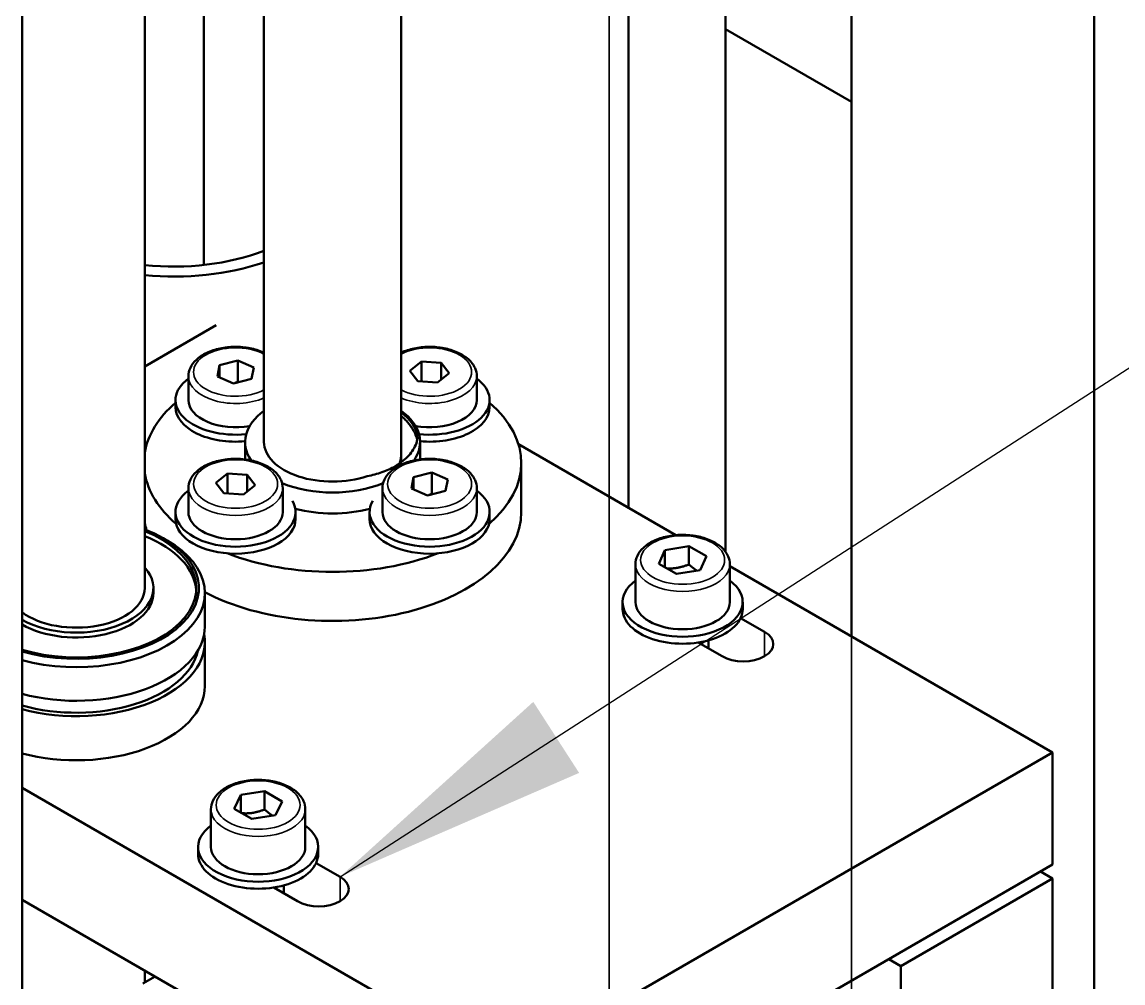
# Model space of a CAD drawing. Header units: millimetres. Extents: x -1328 to 2520, y -765 to 1782.
# Drawn here: x 1694.2 to 1758.4, y 684.6 to 740.7 of the extents above; entities that cross this region are included whole.
import ezdxf

# ---------------------------------------------------------------- set-up
doc = ezdxf.new("R2010")
doc.units = ezdxf.units.MM
doc.header["$LTSCALE"] = 6
for name, color, linetype, lineweight in [('Reference (ISO)', 7, 'Continuous', 35), ('Symbol (ISO)', 7, 'Continuous', 25), ('Visible (ISO)', 7, 'Continuous', 50), ('Visible Narrow (ISO)', 7, 'Continuous', 35)]:
    doc.layers.add(name, color=color, linetype=linetype, lineweight=lineweight)
doc.styles.add('Note Text (ISO)', font='tahoma.ttf')
doc.dimstyles.new('Default - Method 1b (ISO)$7', dxfattribs={"dimscale": 6, "dimtxt": 3.5, "dimasz": 2.5, "dimexe": 3.175, "dimexo": 0, "dimgap": 0.762, "dimtad": 1, "dimtoh": 1, "dimrnd": 1e-08, "dimtxsty": 'Note Text (ISO)', "dimcen": 0.09, "dimdle": 10, "dimclrd": 256, "dimclre": 256, "dimclrt": 256, "dimazin": 2, "dimtfac": 1, "dimtmove": 0, "dimatfit": 3, "dimfxl": 1, "dimtolj": 1, "dimlwd": -1, "dimlwe": -1, "dimarcsym": 0})

msp = doc.modelspace()

# ---------------------------------------------------------------- linework, layer by layer
at = {"layer": 'Reference (ISO)'}
for p, q in [((1756.744, 853.77), (1756.744, 576.161)), ((1742.602, 584.326), (1742.602, 845.605)), ((1728.46, 837.44), (1728.46, 649.645))]:
    msp.add_line(p, q, dxfattribs=at)
at = {"layer": 'Visible (ISO)'}
for p, q in [((1756.744, 855.403), (1756.744, 634.783)), ((1742.602, 704.844), (1742.602, 771.059)), ((1735.246, 766.812), (1735.246, 709.793)), ((1729.589, 763.546), (1729.589, 712.357)), ((1704.841, 726.518), (1704.841, 749.257)), ((1701.394, 707.674), (1701.394, 747.267)), ((1708.342, 716.191), (1708.342, 747.325)), ((1716.342, 715.008), (1716.342, 747.325)), ((1694.234, 745.991), (1694.234, 628.416)), ((1735.246, 740.277), (1742.602, 736.031)), ((1705.555, 723), (1701.394, 720.598)), ((1705.753, 720.666), (1706.809, 720.936)), ((1706.809, 720.936), (1707.742, 720.542)), ((1706.809, 719.711), (1706.809, 720.936)), ((1716.851, 720.345), (1717.532, 720.883)), ((1717.532, 720.883), (1718.68, 720.811)), ((1717.532, 719.721), (1717.532, 720.883)), ((1705.629, 720.004), (1705.753, 720.666)), ((1705.753, 719.951), (1705.753, 720.666)), ((1707.742, 720.542), (1707.618, 719.88)), ((1717.318, 719.735), (1716.851, 720.345)), ((1718.68, 720.811), (1719.147, 720.201)), ((1718.68, 719.833), (1718.68, 720.811)), ((1703.935, 720.028), (1703.935, 718.64)), ((1706.561, 719.61), (1705.629, 720.004)), ((1707.618, 719.88), (1706.561, 719.61)), ((1718.466, 719.663), (1717.318, 719.735)), ((1719.147, 720.201), (1718.466, 719.663)), ((1720.749, 720.028), (1720.749, 718.64)), ((1703.185, 718.232), (1703.185, 718.64)), ((1721.499, 718.232), (1721.499, 718.64)), ((1707.242, 715.176), (1707.242, 716.191)), ((1717.442, 715.176), (1717.442, 716.191)), ((1732.355, 710.76), (1723.178, 716.058)), ((1723.342, 712.108), (1723.342, 714.966)), ((1705.537, 713.813), (1706.219, 714.351)), ((1706.004, 713.203), (1705.537, 713.813)), ((1706.219, 714.351), (1707.367, 714.279)), ((1706.219, 713.189), (1706.219, 714.351)), ((1707.367, 714.279), (1707.833, 713.669)), ((1707.367, 714.279), (1707.367, 713.301)), ((1716.943, 713.472), (1717.067, 714.134)), ((1717.067, 714.134), (1718.123, 714.404)), ((1717.067, 714.134), (1717.067, 713.419)), ((1718.123, 714.404), (1719.055, 714.01)), ((1718.123, 713.179), (1718.123, 714.404)), ((1719.055, 714.01), (1718.931, 713.348)), ((1703.935, 713.496), (1703.935, 712.108)), ((1707.152, 713.131), (1706.004, 713.203)), ((1707.833, 713.669), (1707.152, 713.131)), ((1709.435, 713.496), (1709.435, 712.108)), ((1715.249, 713.496), (1715.249, 712.108)), ((1717.875, 713.078), (1716.943, 713.472)), ((1718.931, 713.348), (1717.875, 713.078)), ((1720.749, 713.496), (1720.749, 712.108)), ((1703.185, 711.7), (1703.185, 712.108)), ((1710.185, 711.7), (1710.185, 712.108)), ((1714.499, 711.7), (1714.499, 712.108)), ((1721.499, 711.7), (1721.499, 712.108)), ((1702.45, 710.593), (1702.698, 710.45)), ((1731.721, 709.892), (1733.113, 710.114)), ((1733.113, 710.114), (1734.141, 709.529)), ((1733.113, 709.052), (1733.113, 710.114)), ((1731.358, 709.086), (1731.721, 709.892)), ((1731.721, 708.879), (1731.721, 709.892)), ((1734.141, 709.529), (1733.778, 708.722)), ((1730, 709.062), (1730, 706.858)), ((1732.386, 708.501), (1731.358, 709.086)), ((1733.778, 708.722), (1732.386, 708.501)), ((1735.5, 709.062), (1735.5, 706.858)), ((1754.316, 698.08), (1735.5, 708.944)), ((1701.894, 707.674), (1701.894, 707.389)), ((1704.894, 707.389), (1704.894, 705.429)), ((1729.25, 706.858), (1729.25, 706.45)), ((1736.25, 706.858), (1736.25, 706.45)), ((1736.13, 705.927), (1737.523, 705.123)), ((1704.894, 704.531), (1704.894, 701.959)), ((1735.048, 703.694), (1733.655, 704.498)), ((1734.25, 704.624), (1734.25, 704.155)), ((1722.497, 679.709), (1754.316, 698.08)), ((1754.316, 691.548), (1754.316, 698.08)), ((1694.234, 696.027), (1722.497, 679.709)), ((1706.983, 695.609), (1708.378, 695.823)), ((1708.378, 695.823), (1709.396, 695.232)), ((1708.378, 694.762), (1708.378, 695.823)), ((1706.606, 694.805), (1706.983, 695.609)), ((1706.983, 694.586), (1706.983, 695.609)), ((1709.396, 695.232), (1709.019, 694.428)), ((1705.251, 694.774), (1705.251, 692.569)), ((1707.624, 694.214), (1706.606, 694.805)), ((1710.751, 694.774), (1710.751, 692.569)), ((1709.019, 694.428), (1707.624, 694.214)), ((1704.501, 692.569), (1704.501, 692.161)), ((1711.501, 692.569), (1711.501, 692.161)), ((1711.382, 691.638), (1712.774, 690.834)), ((1722.497, 673.177), (1754.316, 691.548)), ((1745.478, 685.629), (1754.316, 690.732)), ((1754.316, 690.732), (1753.609, 691.14)), ((1754.316, 684.2), (1754.316, 690.732)), ((1710.299, 689.405), (1708.907, 690.209)), ((1709.501, 690.335), (1709.501, 689.866)), ((1694.234, 689.495), (1722.497, 673.177)), ((1744.77, 686.037), (1745.478, 685.629)), ((1745.478, 685.629), (1745.478, 679.097)), ((1701.99, 685.016), (1701.283, 684.608)), ((1701.394, 684.672), (1701.394, 685.361))]:
    msp.add_line(p, q, dxfattribs=at)
for centre, major_axis, start_param, end_param in [((1703.073, 731.907), (-9.5, 0), 1.393158, 2.158742), ((1703.073, 731.907), (10.5, 0), 4.551823, 5.2381), ((1706.685, 718.64), (-3.5, 0), 5.616239, 8.031966), ((1717.999, 718.64), (3.5, 0), 4.534404, 6.950132), ((1712.342, 714.966), (-11, 0), 5.695888, 6.185825), ((1706.685, 718.64), (-2.75, 0), 0, 1.873682), ((1717.999, 718.64), (2.75, 0), 4.409503, 6.283185), ((1712.342, 714.966), (11, 0), 5.690261, 6.870483), ((1706.685, 718.232), (-3.5, 0), 0, 1.730759), ((1712.342, 716.191), (-5.1, 0), 5.613978, 6.656319), ((1712.342, 716.191), (5.1, 0), 5.910052, 6.952393), ((1712.342, 716.191), (5, 0), 0.11002, 0.643501), ((1717.999, 718.232), (3.5, 0), 4.552426, 6.283185), ((1712.342, 716.191), (-4, 0), 0, 2.099067), ((1712.342, 714.966), (-11, 0), 0.097361, 0.592925), ((1712.342, 716.191), (5.1, 0), 4.096794, 5.327984), ((1706.685, 712.108), (3.5, 0), 2.474646, 6.611046), ((1717.999, 712.108), (3.5, 0), 2.813732, 6.950132), ((1706.685, 712.108), (2.75, 0), 3.141593, 6.283185), ((1712.342, 712.108), (11, 0), 3.968546, 6.283185), ((1712.342, 714.966), (5.1, 0), 4.272234, 5.152544), ((1717.999, 712.108), (2.75, 0), 3.141593, 6.283185), ((1712.342, 712.108), (-11, 0), 0.097361, 0.166374), ((1706.685, 711.7), (3.5, 0), 3.141593, 6.283185), ((1717.999, 711.7), (3.5, 0), 3.141593, 6.283185), ((1697.394, 707.674), (7.15, 0), 4.254589, 7.260271), ((1697.394, 707.674), (7, 0), 4.244003, 7.245736), ((1697.394, 707.389), (7, 0), 0.035363, 0.962551), ((1697.394, 707.389), (7.5, 0), 4.277455, 7.068583), ((1712.342, 714.966), (11, 0), 4.119464, 5.305314), ((1697.394, 707.674), (4.5, 0), 3.933835, 6.759068), ((1732.75, 706.858), (-3.5, 0), 5.616239, 10.091724), ((1697.394, 707.674), (4, 0), 3.801528, 6.283185), ((1697.394, 707.389), (4.5, 0), 3.933835, 6.283185), ((1732.75, 706.858), (2.75, 0), 3.141593, 6.283185), ((1732.75, 706.45), (-3.5, 0), 0, 3.141593), ((1697.394, 705.429), (7.5, 0), 4.277455, 6.283185), ((1697.394, 704.531), (7.5, 0), 4.277455, 6.387081), ((1736.285, 704.408), (1.75, 0), 3.926991, 7.068583), ((1697.394, 704.531), (7.15, 0), 4.254589, 6.161173), ((1697.394, 701.959), (7.5, 0), 4.277455, 6.283185), ((1708.001, 692.569), (-3.5, 0), 5.616239, 10.091724), ((1708.001, 692.161), (-3.5, 0), 0, 3.141593), ((1708.001, 692.569), (2.75, 0), 3.141593, 6.283185), ((1711.536, 690.12), (1.75, 0), 3.926991, 7.068583)]:
    msp.add_ellipse(centre, major_axis=major_axis, ratio=0.57735, start_param=start_param, end_param=end_param, dxfattribs=at)
for points, knots in [([(1703.935, 720.028), (1703.935, 720.199), (1703.976, 720.37), (1704.131, 720.699), (1704.251, 720.856), (1704.567, 721.15), (1704.772, 721.283), (1705.24, 721.505), (1705.506, 721.592), (1706.066, 721.71), (1706.359, 721.74), (1706.945, 721.745), (1707.238, 721.718), (1707.798, 721.61), (1708.065, 721.529), (1708.318, 721.416), (1708.33, 721.41), (1708.342, 721.405)], [4.081229, 4.081229, 4.081229, 4.081229, 4.347023, 4.347023, 4.636648, 4.636648, 4.964743, 4.964743, 5.303454, 5.303454, 5.639587, 5.639587, 5.974146, 5.974146, 6.310062, 6.310062, 6.327028, 6.327028, 6.327028, 6.327028]), ([(1716.342, 721.405), (1716.573, 721.512), (1716.83, 721.594), (1717.379, 721.71), (1717.673, 721.74), (1718.259, 721.745), (1718.552, 721.718), (1719.112, 721.61), (1719.379, 721.529), (1719.862, 721.313), (1720.078, 721.179), (1720.429, 720.866), (1720.566, 720.687), (1720.715, 720.343), (1720.749, 720.186), (1720.749, 720.028)], [3.406226, 3.406226, 3.406226, 3.406226, 3.732657, 3.732657, 4.068791, 4.068791, 4.40335, 4.40335, 4.739265, 4.739265, 5.077918, 5.077918, 5.407517, 5.407517, 5.652025, 5.652025, 5.652025, 5.652025]), ([(1717.312, 716.507), (1717.286, 716.247), (1717.195, 715.991), (1716.897, 715.512), (1716.696, 715.291), (1716.309, 714.978), (1716.161, 714.875), (1715.761, 714.644), (1715.501, 714.525), (1714.949, 714.331), (1714.66, 714.253), (1714.358, 714.196)], [-0.5310491, -0.5310491, -0.5310491, -0.5310491, -0.3949756, -0.3949756, -0.2651625, -0.2651625, -0.1941625, -0.1941625, -0.0952063, -0.0952063, -0.000001, -0.000001, -0.000001, -0.000001]), ([(1703.935, 713.496), (1703.935, 713.667), (1703.976, 713.838), (1704.131, 714.167), (1704.251, 714.324), (1704.567, 714.618), (1704.772, 714.751), (1705.24, 714.973), (1705.506, 715.06), (1706.066, 715.178), (1706.359, 715.208), (1706.945, 715.213), (1707.238, 715.186), (1707.798, 715.078), (1708.065, 714.997), (1708.549, 714.781), (1708.765, 714.647), (1709.115, 714.334), (1709.252, 714.155), (1709.401, 713.811), (1709.435, 713.654), (1709.435, 713.496)], [5.652025, 5.652025, 5.652025, 5.652025, 5.91782, 5.91782, 6.207444, 6.207444, 6.535539, 6.535539, 6.87425, 6.87425, 7.210383, 7.210383, 7.544943, 7.544943, 7.880858, 7.880858, 8.21951, 8.21951, 8.54911, 8.54911, 8.793618, 8.793618, 8.793618, 8.793618]), ([(1715.249, 713.496), (1715.249, 713.667), (1715.289, 713.838), (1715.445, 714.167), (1715.565, 714.324), (1715.881, 714.618), (1716.086, 714.751), (1716.554, 714.973), (1716.82, 715.06), (1717.379, 715.178), (1717.673, 715.208), (1718.259, 715.213), (1718.552, 715.186), (1719.112, 715.078), (1719.379, 714.997), (1719.862, 714.781), (1720.078, 714.647), (1720.429, 714.334), (1720.566, 714.155), (1720.715, 713.811), (1720.749, 713.654), (1720.749, 713.496)], [0.939636, 0.939636, 0.939636, 0.939636, 1.205431, 1.205431, 1.495055, 1.495055, 1.82315, 1.82315, 2.161861, 2.161861, 2.497994, 2.497994, 2.832554, 2.832554, 3.168469, 3.168469, 3.507121, 3.507121, 3.836721, 3.836721, 4.081229, 4.081229, 4.081229, 4.081229]), ([(1730, 709.062), (1730, 709.234), (1730.04, 709.404), (1730.195, 709.733), (1730.315, 709.89), (1730.632, 710.184), (1730.836, 710.318), (1731.305, 710.54), (1731.57, 710.626), (1732.13, 710.744), (1732.423, 710.775), (1733.009, 710.779), (1733.302, 710.753), (1733.863, 710.645), (1734.13, 710.563), (1734.613, 710.347), (1734.829, 710.213), (1735.18, 709.9), (1735.317, 709.721), (1735.465, 709.377), (1735.5, 709.22), (1735.5, 709.062)], [1.840071, 1.840071, 1.840071, 1.840071, 2.105865, 2.105865, 2.39549, 2.39549, 2.723585, 2.723585, 3.062295, 3.062295, 3.398429, 3.398429, 3.732988, 3.732988, 4.068903, 4.068903, 4.407556, 4.407556, 4.737155, 4.737155, 4.981663, 4.981663, 4.981663, 4.981663]), ([(1705.251, 694.774), (1705.251, 694.945), (1705.291, 695.116), (1705.446, 695.445), (1705.566, 695.601), (1705.883, 695.895), (1706.088, 696.029), (1706.556, 696.251), (1706.822, 696.338), (1707.381, 696.455), (1707.674, 696.486), (1708.261, 696.49), (1708.554, 696.464), (1709.114, 696.356), (1709.381, 696.274), (1709.864, 696.058), (1710.08, 695.924), (1710.431, 695.611), (1710.568, 695.433), (1710.717, 695.088), (1710.751, 694.931), (1710.751, 694.774)], [1.830096, 1.830096, 1.830096, 1.830096, 2.09589, 2.09589, 2.385514, 2.385514, 2.713609, 2.713609, 3.05232, 3.05232, 3.388453, 3.388453, 3.723013, 3.723013, 4.058928, 4.058928, 4.397581, 4.397581, 4.72718, 4.72718, 4.971688, 4.971688, 4.971688, 4.971688])]:
    msp.add_open_spline(points, degree=3, knots=knots, dxfattribs=at)
for points, weights in [([(1706.809, 719.711), (1706.722, 719.667), (1706.642, 719.631)], [1, 1.02251987823, 1.03848328392]), ([(1706.849, 719.683), (1706.829, 719.697), (1706.809, 719.711)], [1.01103118656, 1.00572765479, 1]), ([(1716.342, 717.711), (1717.084, 717.076), (1717.279, 716.309)], [0.982801223586, 0.962261376265, 0.99972886193]), ([(1716.342, 715.511), (1716.342, 715.22), (1716.241, 714.935)], [0.981570639878, 0.972887602104, 0.976682283936]), ([(1718.123, 713.179), (1718.036, 713.135), (1717.955, 713.099)], [1, 1.02251987821, 1.0384832839]), ([(1718.162, 713.151), (1718.143, 713.165), (1718.123, 713.179)], [1.01103118655, 1.00572765478, 1]), ([(1733.113, 709.052), (1732.455, 708.787), (1731.819, 708.824)], [1, 1.14507784544, 1.01804828313]), ([(1733.587, 708.692), (1733.367, 708.824), (1733.113, 709.052)], [1.07681145344, 1.07089445451, 1]), ([(1708.378, 694.762), (1707.71, 694.496), (1707.059, 694.542)], [1, 1.14719572002, 1.0142814906]), ([(1708.843, 694.401), (1708.627, 694.534), (1708.378, 694.762)], [1.07669497761, 1.07023079029, 1])]:
    msp.add_rational_spline(points, weights, degree=2, dxfattribs=at)
at = {"layer": 'Visible Narrow (ISO)'}
for p, q in [((1737.523, 705.123), (1737.523, 703.694)), ((1712.774, 690.834), (1712.774, 689.405))]:
    msp.add_line(p, q, dxfattribs=at)
for centre, major_axis, start_param, end_param in [((1706.685, 720.273), (-2.45, 0), 3.969706, 8.596665), ((1717.999, 720.273), (2.45, 0), 3.969706, 8.596665), ((1706.685, 720.028), (-2.75, 0), 0, 2.217417), ((1717.999, 720.028), (2.75, 0), 4.065769, 6.283185), ((1706.685, 713.496), (-2.75, 0), 0, 3.141593), ((1717.999, 713.496), (-2.75, 0), 0, 3.141593), ((1732.75, 709.062), (-2.75, 0), 0, 3.141593), ((1708.001, 694.774), (-2.75, 0), 0, 3.141593)]:
    msp.add_ellipse(centre, major_axis=major_axis, ratio=0.57735, start_param=start_param, end_param=end_param, dxfattribs=at)
for centre, major_axis in [((1706.685, 713.741), (-2.45, 0)), ((1717.999, 713.741), (2.45, 0)), ((1732.75, 709.307), (2.45, 0)), ((1708.001, 695.019), (2.45, 0))]:
    msp.add_ellipse(centre, major_axis=major_axis, ratio=0.57735, dxfattribs=at)

# ---------------------------------------------------------------- leaders
at = {"layer": 'Symbol (ISO)', "annotation_type": 0, "has_hookline": 1, "hookline_direction": 0, "text_width": 334.956}
msp.add_leader([(1712.774, 690.834), (1930.246, 831.12), (1945.246, 831.12)], dimstyle='Default - Method 1b (ISO)$7', override={"dimtad": 0}, dxfattribs=at)

doc.saveas('drawing.dxf')
